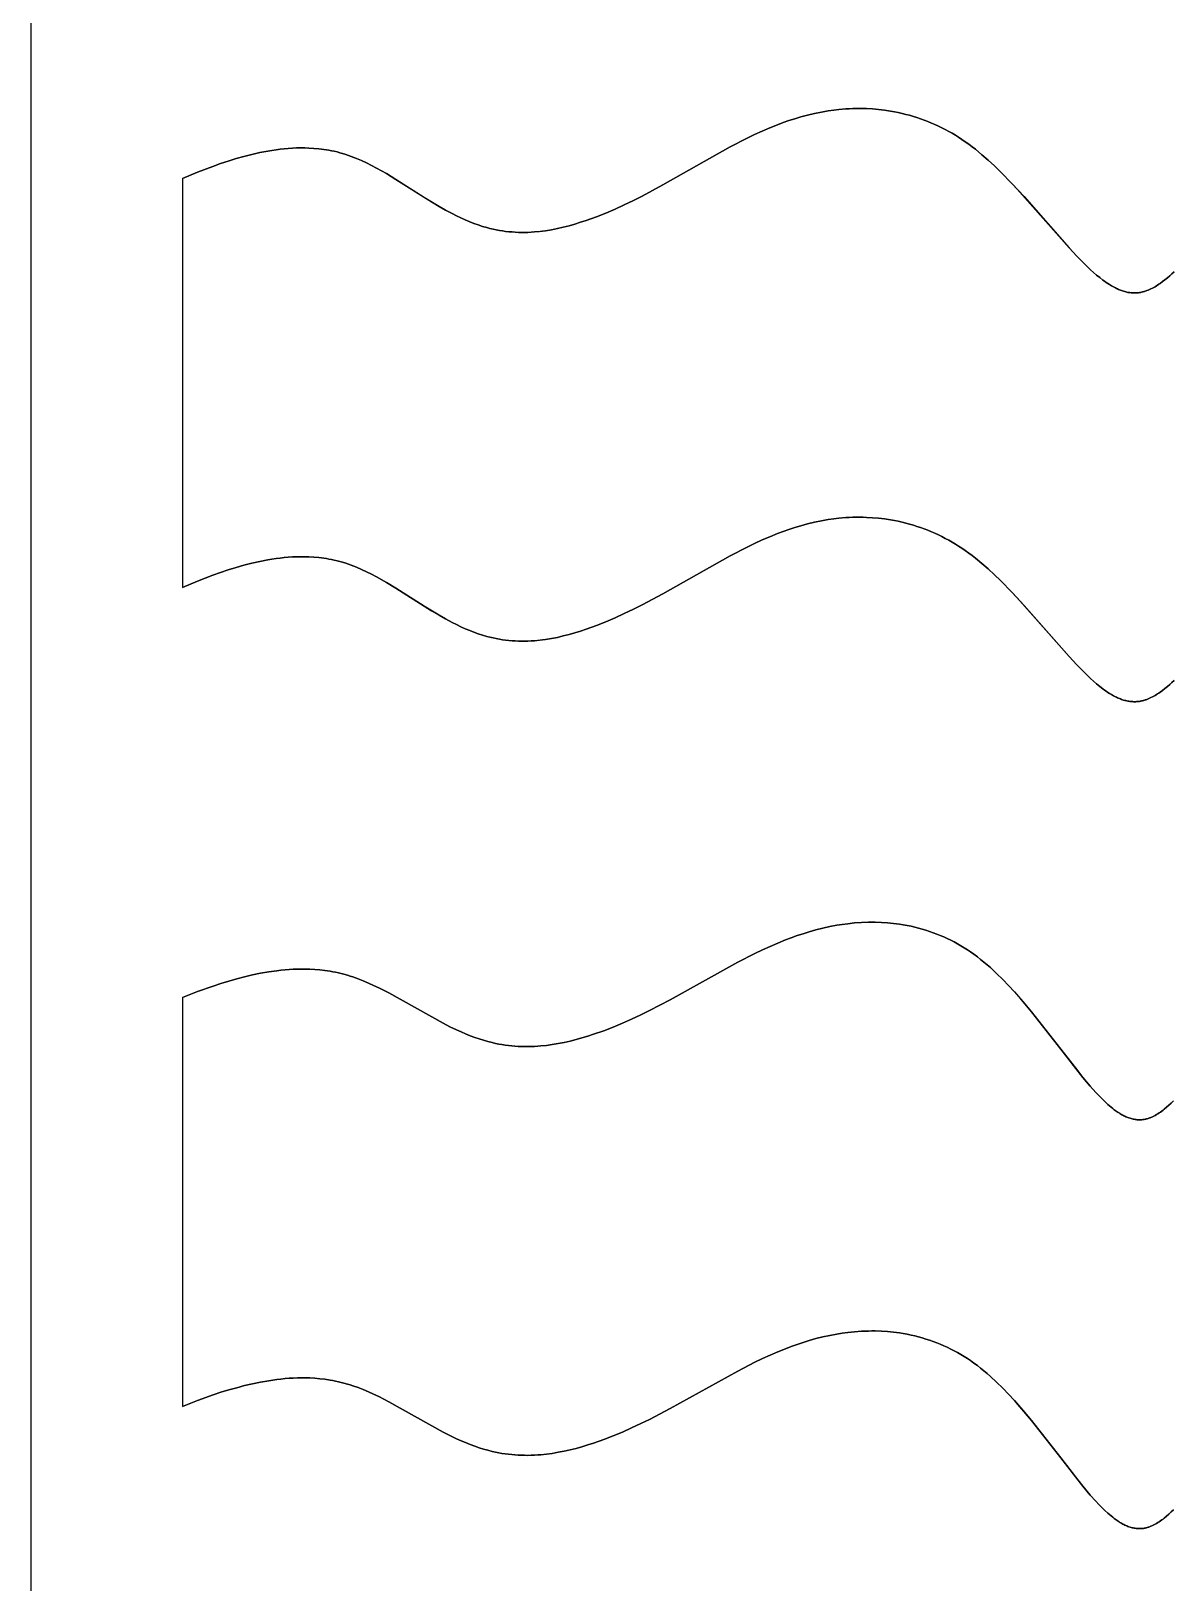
# Model space of a CAD drawing. Header units: feet. Extents: x 0 to 1.5, y 93.18 to 96.08.
# Drawn here: x 0 to 0.1875, y 94.5632 to 94.818 of the extents above; entities that cross this region are included whole.
import ezdxf

# ---------------------------------------------------------------- set-up
doc = ezdxf.new("R2010")
doc.units = ezdxf.units.FT
doc.header["$MEASUREMENT"] = 0
doc.layers.add('Default', color=7, linetype='Continuous', true_color=0x000000)

msp = doc.modelspace()

# ---------------------------------------------------------------- linework, layer by layer
at = {"layer": 'Default'}
msp.add_lwpolyline([(0, 96), (1.5, 96), (1.5, 93.33333), (0, 93.33333)], close=True, dxfattribs=at)
for points in [[(0.02485, 94.79374), (0.02732, 94.79478), (0.02984, 94.79575), (0.03111, 94.7962), (0.03239, 94.79662), (0.03367, 94.79702), (0.03495, 94.79738), (0.03625, 94.79771), (0.03757, 94.79801), (0.03889, 94.79826), (0.03956, 94.79838), (0.04023, 94.79847), (0.0409, 94.79856), (0.04157, 94.79863), (0.04224, 94.79869), (0.04291, 94.79874), (0.04359, 94.79877), (0.04426, 94.79878), (0.04493, 94.79878), (0.0456, 94.79876), (0.04643, 94.79871), (0.04726, 94.79864), (0.04767, 94.79859), (0.04808, 94.79853), (0.04849, 94.79847), (0.0489, 94.7984), (0.04935, 94.79831), (0.04979, 94.79822), (0.05024, 94.79811), (0.05068, 94.79799), (0.05112, 94.79787), (0.0517, 94.79769), (0.05213, 94.79755), (0.05256, 94.79739), (0.05299, 94.79723), (0.05342, 94.79706), (0.05427, 94.79669), (0.0551, 94.79631), (0.05593, 94.7959), (0.05674, 94.79547), (0.05834, 94.79456), (0.05991, 94.79362), (0.06578, 94.78991), (0.067, 94.78918), (0.06806, 94.78858), (0.06914, 94.788), (0.06985, 94.78764), (0.07057, 94.78729), (0.0713, 94.78696), (0.07204, 94.78665), (0.07273, 94.78638), (0.07342, 94.78613), (0.07413, 94.7859), (0.07484, 94.7857), (0.07535, 94.78556), (0.07586, 94.78544), (0.07638, 94.78533), (0.0769, 94.78524), (0.07742, 94.78515), (0.07793, 94.78508), (0.07845, 94.78502), (0.07898, 94.78498), (0.0795, 94.78494), (0.08002, 94.78492), (0.08054, 94.78491), (0.08107, 94.78491), (0.08159, 94.78492), (0.08212, 94.78495), (0.08265, 94.78498), (0.08351, 94.78506), (0.084, 94.78512), (0.08449, 94.78519), (0.08546, 94.78535), (0.08643, 94.78554), (0.08739, 94.78576), (0.08835, 94.786), (0.0893, 94.78627), (0.09024, 94.78657), (0.09117, 94.78688), (0.09283, 94.78748), (0.09437, 94.78809), (0.09589, 94.78874), (0.0974, 94.78943), (0.0989, 94.79015), (0.10033, 94.79087), (0.10374, 94.7927), (0.1148, 94.79894), (0.11758, 94.80037), (0.11881, 94.80096), (0.12004, 94.80153), (0.12129, 94.80207), (0.12255, 94.80257), (0.1235, 94.80293), (0.12445, 94.80326), (0.12541, 94.80357), (0.12638, 94.80386), (0.1275, 94.80417), (0.12863, 94.80444), (0.12977, 94.80467), (0.13091, 94.80487), (0.13179, 94.80499), (0.13266, 94.8051), (0.13379, 94.80519), (0.13436, 94.80522), (0.13492, 94.80525), (0.13548, 94.80526), (0.13605, 94.80526), (0.13661, 94.80526), (0.13717, 94.80524), (0.13816, 94.80518), (0.13915, 94.8051), (0.14013, 94.80498), (0.14111, 94.80483), (0.14175, 94.80472), (0.14238, 94.80459), (0.14302, 94.80445), (0.14365, 94.80429), (0.14426, 94.80413), (0.14487, 94.80395), (0.14547, 94.80376), (0.14607, 94.80356), (0.14667, 94.80334), (0.14725, 94.80311), (0.14784, 94.80287), (0.14842, 94.80262), (0.14899, 94.80236), (0.14956, 94.80208), (0.15012, 94.80179), (0.15068, 94.80149), (0.15123, 94.80118), (0.15177, 94.80085), (0.15231, 94.80052), (0.15284, 94.80017), (0.1534, 94.79978), (0.15396, 94.79939), (0.15451, 94.79897), (0.15505, 94.79855), (0.15612, 94.79767), (0.15716, 94.79676), (0.15818, 94.79582), (0.15918, 94.79486), (0.16109, 94.79291), (0.16306, 94.79078), (0.17045, 94.78239), (0.17174, 94.781), (0.17301, 94.77969), (0.17395, 94.77879), (0.17445, 94.77834), (0.17495, 94.77791), (0.17547, 94.77748), (0.176, 94.77707), (0.17626, 94.77688), (0.17653, 94.77669), (0.1768, 94.77651), (0.17707, 94.77634), (0.1774, 94.77613), (0.17772, 94.77596), (0.17804, 94.77579), (0.17821, 94.77571), (0.17837, 94.77563), (0.17854, 94.77556), (0.17871, 94.77549), (0.17888, 94.77542), (0.17905, 94.77536), (0.17922, 94.7753), (0.1794, 94.77525), (0.17957, 94.7752), (0.17975, 94.77515), (0.17993, 94.77511), (0.18011, 94.77507), (0.18027, 94.77505), (0.18044, 94.77502), (0.18061, 94.775), (0.18078, 94.77499), (0.1809, 94.77498), (0.18102, 94.77497), (0.18114, 94.77497), (0.18126, 94.77497), (0.18138, 94.77498), (0.1815, 94.77498), (0.18161, 94.77499), (0.18173, 94.775), (0.18186, 94.77501), (0.18198, 94.77503), (0.18211, 94.77505), (0.18223, 94.77507), (0.18236, 94.7751), (0.18248, 94.77513), (0.1826, 94.77516), (0.18272, 94.77519), (0.18284, 94.77523), (0.18296, 94.77527), (0.18308, 94.77531), (0.1832, 94.77535), (0.18343, 94.77544), (0.18366, 94.77554), (0.18389, 94.77564), (0.18412, 94.77576), (0.18434, 94.77587), (0.18456, 94.776), (0.18477, 94.77613), (0.18498, 94.77626), (0.18519, 94.7764), (0.1854, 94.77654), (0.1858, 94.77683), (0.18619, 94.77713), (0.18658, 94.77745), (0.18696, 94.77778), (0.18734, 94.77811), (0.1877, 94.77845)], [(0.1877, 94.77845), (0.18734, 94.77811), (0.18696, 94.77778), (0.18658, 94.77745), (0.18619, 94.77713), (0.1858, 94.77683), (0.1854, 94.77654), (0.18519, 94.7764), (0.18498, 94.77626), (0.18477, 94.77613), (0.18456, 94.776), (0.18434, 94.77587), (0.18412, 94.77576), (0.18389, 94.77564), (0.18366, 94.77554), (0.18343, 94.77544), (0.1832, 94.77535), (0.18308, 94.77531), (0.18296, 94.77527), (0.18284, 94.77523), (0.18272, 94.77519), (0.1826, 94.77516), (0.18248, 94.77513), (0.18236, 94.7751), (0.18223, 94.77507), (0.18211, 94.77505), (0.18198, 94.77503), (0.18186, 94.77501), (0.18173, 94.775), (0.18161, 94.77499), (0.1815, 94.77498), (0.18138, 94.77498), (0.18126, 94.77497), (0.18114, 94.77497), (0.18102, 94.77497), (0.1809, 94.77498), (0.18078, 94.77499), (0.18061, 94.775), (0.18044, 94.77502), (0.18027, 94.77505), (0.18011, 94.77507), (0.17993, 94.77511), (0.17975, 94.77515), (0.17957, 94.7752), (0.1794, 94.77525), (0.17922, 94.7753), (0.17905, 94.77536), (0.17888, 94.77542), (0.17871, 94.77549), (0.17854, 94.77556), (0.17837, 94.77563), (0.17821, 94.77571), (0.17804, 94.77579), (0.17772, 94.77596), (0.1774, 94.77613), (0.17707, 94.77634), (0.1768, 94.77651), (0.17653, 94.77669), (0.17626, 94.77688), (0.176, 94.77707), (0.17547, 94.77748), (0.17495, 94.77791), (0.17445, 94.77834), (0.17395, 94.77879), (0.17301, 94.77969), (0.17174, 94.781), (0.17045, 94.78239), (0.16193, 94.79202), (0.16109, 94.79291), (0.15918, 94.79486), (0.15818, 94.79582), (0.15716, 94.79676), (0.15612, 94.79767), (0.15505, 94.79855), (0.15451, 94.79897), (0.15396, 94.79939), (0.1534, 94.79978), (0.15284, 94.80017), (0.15231, 94.80052), (0.15177, 94.80085), (0.15123, 94.80118), (0.15068, 94.80149), (0.15012, 94.80179), (0.14956, 94.80208), (0.14899, 94.80236), (0.14842, 94.80262), (0.14784, 94.80287), (0.14725, 94.80311), (0.14667, 94.80334), (0.14607, 94.80356), (0.14547, 94.80376), (0.14487, 94.80395), (0.14426, 94.80413), (0.14365, 94.80429), (0.14302, 94.80445), (0.14238, 94.80459), (0.14175, 94.80472), (0.14111, 94.80483), (0.14013, 94.80498), (0.13915, 94.8051), (0.13816, 94.80518), (0.13717, 94.80524), (0.13661, 94.80526), (0.13605, 94.80526), (0.13548, 94.80526), (0.13492, 94.80525), (0.13436, 94.80522), (0.13379, 94.80519), (0.13266, 94.8051), (0.13179, 94.80499), (0.13091, 94.80487), (0.12977, 94.80467), (0.12863, 94.80444), (0.1275, 94.80417), (0.12638, 94.80386), (0.12541, 94.80357), (0.12445, 94.80326), (0.1235, 94.80293), (0.12255, 94.80257), (0.12129, 94.80207), (0.12004, 94.80153), (0.11881, 94.80096), (0.11758, 94.80037), (0.1148, 94.79894), (0.10374, 94.7927), (0.10033, 94.79087), (0.0989, 94.79015), (0.0974, 94.78943), (0.09589, 94.78874), (0.09437, 94.78809), (0.09283, 94.78748), (0.09117, 94.78688), (0.09024, 94.78657), (0.0893, 94.78627), (0.08835, 94.786), (0.08739, 94.78576), (0.08643, 94.78554), (0.08546, 94.78535), (0.08449, 94.78519), (0.084, 94.78512), (0.08318, 94.78503), (0.08265, 94.78498), (0.08212, 94.78495), (0.08159, 94.78492), (0.08107, 94.78491), (0.08054, 94.78491), (0.08002, 94.78492), (0.0795, 94.78494), (0.07898, 94.78498), (0.07845, 94.78502), (0.07793, 94.78508), (0.07742, 94.78515), (0.0769, 94.78524), (0.07638, 94.78533), (0.07586, 94.78544), (0.07535, 94.78556), (0.07484, 94.7857), (0.07413, 94.7859), (0.07342, 94.78613), (0.07273, 94.78638), (0.07204, 94.78665), (0.0713, 94.78696), (0.07057, 94.78729), (0.06985, 94.78764), (0.06914, 94.788), (0.06806, 94.78858), (0.067, 94.78918), (0.06457, 94.79066), (0.05991, 94.79362), (0.05834, 94.79456), (0.05674, 94.79547), (0.05593, 94.7959), (0.0551, 94.79631), (0.05427, 94.79669), (0.05342, 94.79706), (0.05299, 94.79723), (0.05256, 94.79739), (0.05213, 94.79755), (0.0517, 94.79769), (0.05112, 94.79787), (0.05068, 94.79799), (0.05024, 94.79811), (0.04979, 94.79822), (0.04935, 94.79831), (0.0489, 94.7984), (0.04849, 94.79847), (0.04808, 94.79853), (0.04767, 94.79859), (0.04726, 94.79864), (0.04643, 94.79871), (0.0456, 94.79876), (0.04493, 94.79878), (0.04426, 94.79878), (0.04359, 94.79877), (0.04291, 94.79874), (0.04224, 94.79869), (0.04157, 94.79863), (0.0409, 94.79856), (0.04023, 94.79847), (0.03956, 94.79838), (0.03889, 94.79826), (0.03757, 94.79801), (0.03625, 94.79771), (0.03495, 94.79738), (0.03367, 94.79702), (0.03239, 94.79662), (0.03111, 94.7962), (0.02984, 94.79575), (0.02732, 94.79478), (0.02485, 94.79374)], [(0.02485, 94.79374), (0.02485, 94.72663)], [(0.02485, 94.79374), (0.02485, 94.72663)], [(0.02485, 94.72663), (0.02732, 94.72767), (0.02984, 94.72863), (0.03111, 94.72908), (0.03239, 94.72951), (0.03367, 94.72991), (0.03495, 94.73027), (0.03625, 94.7306), (0.03757, 94.7309), (0.03889, 94.73115), (0.03956, 94.73126), (0.04023, 94.73136), (0.0409, 94.73145), (0.04157, 94.73152), (0.04224, 94.73158), (0.04291, 94.73162), (0.04359, 94.73165), (0.04426, 94.73167), (0.04493, 94.73167), (0.0456, 94.73165), (0.04643, 94.7316), (0.04726, 94.73153), (0.04767, 94.73148), (0.04808, 94.73142), (0.04849, 94.73136), (0.0489, 94.73129), (0.04935, 94.7312), (0.04979, 94.7311), (0.05024, 94.731), (0.05068, 94.73088), (0.05112, 94.73076), (0.0517, 94.73058), (0.05213, 94.73043), (0.05256, 94.73028), (0.05299, 94.73012), (0.05342, 94.72994), (0.05427, 94.72958), (0.0551, 94.72919), (0.05593, 94.72878), (0.05674, 94.72835), (0.05834, 94.72745), (0.05991, 94.7265), (0.06578, 94.7228), (0.067, 94.72207), (0.06806, 94.72146), (0.06914, 94.72089), (0.06985, 94.72053), (0.07057, 94.72018), (0.0713, 94.71985), (0.07204, 94.71954), (0.07273, 94.71927), (0.07342, 94.71902), (0.07413, 94.71879), (0.07484, 94.71858), (0.07535, 94.71845), (0.07586, 94.71833), (0.07638, 94.71822), (0.0769, 94.71813), (0.07742, 94.71804), (0.07793, 94.71797), (0.07845, 94.71791), (0.07898, 94.71787), (0.0795, 94.71783), (0.08002, 94.71781), (0.08054, 94.7178), (0.08107, 94.7178), (0.08159, 94.71781), (0.08212, 94.71783), (0.08265, 94.71787), (0.08351, 94.71795), (0.084, 94.71801), (0.08449, 94.71807), (0.08546, 94.71823), (0.08643, 94.71843), (0.08739, 94.71865), (0.08835, 94.71889), (0.0893, 94.71916), (0.09024, 94.71945), (0.09117, 94.71976), (0.09283, 94.72036), (0.09437, 94.72098), (0.09589, 94.72163), (0.0974, 94.72232), (0.0989, 94.72303), (0.10033, 94.72376), (0.10374, 94.72559), (0.1148, 94.73183), (0.11758, 94.73326), (0.11881, 94.73385), (0.12004, 94.73442), (0.12129, 94.73495), (0.12255, 94.73546), (0.1235, 94.73582), (0.12445, 94.73615), (0.12541, 94.73646), (0.12638, 94.73675), (0.1275, 94.73706), (0.12863, 94.73733), (0.12977, 94.73756), (0.13091, 94.73776), (0.13179, 94.73788), (0.13266, 94.73798), (0.13379, 94.73808), (0.13436, 94.73811), (0.13492, 94.73814), (0.13548, 94.73815), (0.13605, 94.73815), (0.13661, 94.73814), (0.13717, 94.73813), (0.13816, 94.73807), (0.13915, 94.73799), (0.14013, 94.73787), (0.14111, 94.73772), (0.14175, 94.7376), (0.14238, 94.73748), (0.14302, 94.73733), (0.14365, 94.73718), (0.14426, 94.73701), (0.14487, 94.73684), (0.14547, 94.73665), (0.14607, 94.73644), (0.14667, 94.73623), (0.14725, 94.736), (0.14784, 94.73576), (0.14842, 94.73551), (0.14899, 94.73524), (0.14956, 94.73497), (0.15012, 94.73468), (0.15068, 94.73438), (0.15123, 94.73406), (0.15177, 94.73374), (0.15231, 94.7334), (0.15284, 94.73306), (0.1534, 94.73267), (0.15396, 94.73227), (0.15451, 94.73186), (0.15505, 94.73144), (0.15612, 94.73056), (0.15716, 94.72965), (0.15818, 94.72871), (0.15918, 94.72775), (0.16109, 94.72579), (0.16306, 94.72367), (0.17045, 94.71528), (0.17174, 94.71389), (0.17301, 94.71258), (0.17395, 94.71168), (0.17445, 94.71123), (0.17495, 94.71079), (0.17547, 94.71037), (0.176, 94.70996), (0.17626, 94.70977), (0.17653, 94.70958), (0.1768, 94.7094), (0.17707, 94.70922), (0.1774, 94.70902), (0.17772, 94.70884), (0.17804, 94.70868), (0.17821, 94.7086), (0.17837, 94.70852), (0.17854, 94.70845), (0.17871, 94.70838), (0.17888, 94.70831), (0.17905, 94.70825), (0.17922, 94.70819), (0.1794, 94.70813), (0.17957, 94.70808), (0.17975, 94.70804), (0.17993, 94.708), (0.18011, 94.70796), (0.18027, 94.70793), (0.18044, 94.70791), (0.18061, 94.70789), (0.18078, 94.70787), (0.1809, 94.70787), (0.18102, 94.70786), (0.18114, 94.70786), (0.18126, 94.70786), (0.18138, 94.70786), (0.1815, 94.70787), (0.18161, 94.70788), (0.18173, 94.70789), (0.18186, 94.7079), (0.18198, 94.70792), (0.18211, 94.70794), (0.18223, 94.70796), (0.18236, 94.70799), (0.18248, 94.70802), (0.1826, 94.70805), (0.18272, 94.70808), (0.18284, 94.70812), (0.18296, 94.70815), (0.18308, 94.70819), (0.1832, 94.70824), (0.18343, 94.70833), (0.18366, 94.70843), (0.18389, 94.70853), (0.18412, 94.70864), (0.18434, 94.70876), (0.18456, 94.70889), (0.18477, 94.70902), (0.18498, 94.70915), (0.18519, 94.70929), (0.1854, 94.70943), (0.1858, 94.70972), (0.18619, 94.71002), (0.18658, 94.71034), (0.18696, 94.71066), (0.18734, 94.711), (0.1877, 94.71134)], [(0.1877, 94.71134), (0.18734, 94.711), (0.18696, 94.71066), (0.18658, 94.71034), (0.18619, 94.71002), (0.1858, 94.70972), (0.1854, 94.70943), (0.18519, 94.70929), (0.18498, 94.70915), (0.18477, 94.70902), (0.18456, 94.70889), (0.18434, 94.70876), (0.18412, 94.70864), (0.18389, 94.70853), (0.18366, 94.70843), (0.18343, 94.70833), (0.1832, 94.70824), (0.18308, 94.70819), (0.18296, 94.70815), (0.18284, 94.70812), (0.18272, 94.70808), (0.1826, 94.70805), (0.18248, 94.70802), (0.18236, 94.70799), (0.18223, 94.70796), (0.18211, 94.70794), (0.18198, 94.70792), (0.18186, 94.7079), (0.18173, 94.70789), (0.18161, 94.70788), (0.1815, 94.70787), (0.18138, 94.70786), (0.18126, 94.70786), (0.18114, 94.70786), (0.18102, 94.70786), (0.1809, 94.70787), (0.18078, 94.70787), (0.18061, 94.70789), (0.18044, 94.70791), (0.18027, 94.70793), (0.18011, 94.70796), (0.17993, 94.708), (0.17975, 94.70804), (0.17957, 94.70808), (0.1794, 94.70813), (0.17922, 94.70819), (0.17905, 94.70825), (0.17888, 94.70831), (0.17871, 94.70838), (0.17854, 94.70845), (0.17837, 94.70852), (0.17821, 94.7086), (0.17804, 94.70868), (0.17772, 94.70884), (0.1774, 94.70902), (0.17707, 94.70922), (0.1768, 94.7094), (0.17653, 94.70958), (0.17626, 94.70977), (0.176, 94.70996), (0.17547, 94.71037), (0.17495, 94.71079), (0.17445, 94.71123), (0.17395, 94.71168), (0.17301, 94.71258), (0.17174, 94.71389), (0.17045, 94.71528), (0.16193, 94.7249), (0.16109, 94.72579), (0.15918, 94.72775), (0.15818, 94.72871), (0.15716, 94.72965), (0.15612, 94.73056), (0.15505, 94.73144), (0.15451, 94.73186), (0.15396, 94.73227), (0.1534, 94.73267), (0.15284, 94.73306), (0.15231, 94.7334), (0.15177, 94.73374), (0.15123, 94.73406), (0.15068, 94.73438), (0.15012, 94.73468), (0.14956, 94.73497), (0.14899, 94.73524), (0.14842, 94.73551), (0.14784, 94.73576), (0.14725, 94.736), (0.14667, 94.73623), (0.14607, 94.73644), (0.14547, 94.73665), (0.14487, 94.73684), (0.14426, 94.73701), (0.14365, 94.73718), (0.14302, 94.73733), (0.14238, 94.73748), (0.14175, 94.7376), (0.14111, 94.73772), (0.14013, 94.73787), (0.13915, 94.73799), (0.13816, 94.73807), (0.13717, 94.73813), (0.13661, 94.73814), (0.13605, 94.73815), (0.13548, 94.73815), (0.13492, 94.73814), (0.13436, 94.73811), (0.13379, 94.73808), (0.13266, 94.73798), (0.13179, 94.73788), (0.13091, 94.73776), (0.12977, 94.73756), (0.12863, 94.73733), (0.1275, 94.73706), (0.12638, 94.73675), (0.12541, 94.73646), (0.12445, 94.73615), (0.1235, 94.73582), (0.12255, 94.73546), (0.12129, 94.73495), (0.12004, 94.73442), (0.11881, 94.73385), (0.11758, 94.73326), (0.1148, 94.73183), (0.10374, 94.72559), (0.10033, 94.72376), (0.0989, 94.72303), (0.0974, 94.72232), (0.09589, 94.72163), (0.09437, 94.72098), (0.09283, 94.72036), (0.09117, 94.71976), (0.09024, 94.71945), (0.0893, 94.71916), (0.08835, 94.71889), (0.08739, 94.71865), (0.08643, 94.71843), (0.08546, 94.71823), (0.08449, 94.71807), (0.084, 94.71801), (0.08318, 94.71791), (0.08265, 94.71787), (0.08212, 94.71783), (0.08159, 94.71781), (0.08107, 94.7178), (0.08054, 94.7178), (0.08002, 94.71781), (0.0795, 94.71783), (0.07898, 94.71787), (0.07845, 94.71791), (0.07793, 94.71797), (0.07742, 94.71804), (0.0769, 94.71813), (0.07638, 94.71822), (0.07586, 94.71833), (0.07535, 94.71845), (0.07484, 94.71858), (0.07413, 94.71879), (0.07342, 94.71902), (0.07273, 94.71927), (0.07204, 94.71954), (0.0713, 94.71985), (0.07057, 94.72018), (0.06985, 94.72053), (0.06914, 94.72089), (0.06806, 94.72146), (0.067, 94.72207), (0.06457, 94.72355), (0.05991, 94.7265), (0.05834, 94.72745), (0.05674, 94.72835), (0.05593, 94.72878), (0.0551, 94.72919), (0.05427, 94.72958), (0.05342, 94.72994), (0.05299, 94.73012), (0.05256, 94.73028), (0.05213, 94.73043), (0.0517, 94.73058), (0.05112, 94.73076), (0.05068, 94.73088), (0.05024, 94.731), (0.04979, 94.7311), (0.04935, 94.7312), (0.0489, 94.73129), (0.04849, 94.73136), (0.04808, 94.73142), (0.04767, 94.73148), (0.04726, 94.73153), (0.04643, 94.7316), (0.0456, 94.73165), (0.04493, 94.73167), (0.04426, 94.73167), (0.04359, 94.73165), (0.04291, 94.73162), (0.04224, 94.73158), (0.04157, 94.73152), (0.0409, 94.73145), (0.04023, 94.73136), (0.03956, 94.73126), (0.03889, 94.73115), (0.03757, 94.7309), (0.03625, 94.7306), (0.03495, 94.73027), (0.03367, 94.72991), (0.03239, 94.72951), (0.03111, 94.72908), (0.02984, 94.72863), (0.02732, 94.72767), (0.02485, 94.72663)], [(0.02485, 94.65929), (0.02736, 94.66026), (0.0299, 94.66117), (0.03118, 94.66159), (0.03247, 94.66199), (0.03377, 94.66235), (0.03507, 94.66269), (0.03637, 94.663), (0.0377, 94.66327), (0.03903, 94.6635), (0.04037, 94.66369), (0.04104, 94.66377), (0.04171, 94.66384), (0.04239, 94.66389), (0.04306, 94.66393), (0.04373, 94.66396), (0.04441, 94.66397), (0.04508, 94.66397), (0.04576, 94.66395), (0.04659, 94.6639), (0.04743, 94.66383), (0.04826, 94.66373), (0.04909, 94.66361), (0.04955, 94.66353), (0.05, 94.66344), (0.05046, 94.66334), (0.05091, 94.66323), (0.05136, 94.66312), (0.05194, 94.66295), (0.05238, 94.66281), (0.05282, 94.66267), (0.05369, 94.66236), (0.05455, 94.66203), (0.05541, 94.66167), (0.05625, 94.66129), (0.05709, 94.66089), (0.05873, 94.66006), (0.06768, 94.65507), (0.06877, 94.65451), (0.06988, 94.65398), (0.07062, 94.65365), (0.07136, 94.65333), (0.07211, 94.65303), (0.07286, 94.65275), (0.07357, 94.6525), (0.07429, 94.65228), (0.07501, 94.65207), (0.07574, 94.65189), (0.07627, 94.65177), (0.0768, 94.65166), (0.07733, 94.65157), (0.07786, 94.65149), (0.07839, 94.65142), (0.07892, 94.65136), (0.07945, 94.65132), (0.07998, 94.65128), (0.08052, 94.65126), (0.08105, 94.65125), (0.08159, 94.65125), (0.08212, 94.65126), (0.08266, 94.65128), (0.08319, 94.65131), (0.08373, 94.65135), (0.08461, 94.65144), (0.08559, 94.65157), (0.08658, 94.65174), (0.08756, 94.65193), (0.08853, 94.65215), (0.0895, 94.6524), (0.09046, 94.65266), (0.09141, 94.65295), (0.09236, 94.65326), (0.09403, 94.65385), (0.09557, 94.65444), (0.0971, 94.65508), (0.09862, 94.65575), (0.10012, 94.65645), (0.10156, 94.65716), (0.10496, 94.65894), (0.11605, 94.66509), (0.11886, 94.66652), (0.1201, 94.66712), (0.12134, 94.66769), (0.1226, 94.66823), (0.12387, 94.66875), (0.12483, 94.66911), (0.12579, 94.66946), (0.12676, 94.66978), (0.12774, 94.67008), (0.12888, 94.6704), (0.13002, 94.67069), (0.13117, 94.67094), (0.13233, 94.67116), (0.1332, 94.6713), (0.13409, 94.67142), (0.13522, 94.67154), (0.13637, 94.67162), (0.1375, 94.67166), (0.13806, 94.67166), (0.13863, 94.67166), (0.13962, 94.67163), (0.14061, 94.67156), (0.1416, 94.67147), (0.14258, 94.67134), (0.14322, 94.67124), (0.14386, 94.67112), (0.14449, 94.67099), (0.14512, 94.67085), (0.14573, 94.67069), (0.14634, 94.67053), (0.14694, 94.67035), (0.14754, 94.67015), (0.14813, 94.66994), (0.14872, 94.66972), (0.1493, 94.66949), (0.14988, 94.66924), (0.15045, 94.66898), (0.15101, 94.66871), (0.15157, 94.66842), (0.15212, 94.66812), (0.15267, 94.66781), (0.15321, 94.66748), (0.15374, 94.66714), (0.15426, 94.66679), (0.15482, 94.66639), (0.15538, 94.66598), (0.15592, 94.66556), (0.15646, 94.66512), (0.157, 94.66467), (0.15752, 94.66421), (0.15855, 94.66326), (0.15955, 94.66228), (0.16052, 94.66127), (0.16146, 94.66025), (0.16318, 94.65828), (0.16429, 94.65695), (0.16909, 94.65082), (0.17147, 94.64774), (0.17271, 94.64619), (0.17393, 94.64473), (0.17483, 94.64371), (0.17531, 94.64321), (0.1758, 94.6427), (0.1763, 94.64221), (0.17681, 94.64174), (0.17707, 94.64151), (0.17733, 94.64129), (0.1776, 94.64108), (0.17786, 94.64088), (0.17818, 94.64064), (0.17848, 94.64044), (0.17864, 94.64034), (0.17879, 94.64024), (0.17895, 94.64015), (0.17911, 94.64006), (0.17927, 94.63997), (0.17944, 94.63988), (0.1796, 94.6398), (0.17977, 94.63973), (0.17994, 94.63965), (0.18011, 94.63959), (0.18028, 94.63952), (0.18046, 94.63947), (0.18063, 94.63941), (0.18081, 94.63937), (0.18097, 94.63933), (0.18114, 94.6393), (0.1813, 94.63927), (0.18147, 94.63925), (0.18158, 94.63924), (0.1817, 94.63923), (0.18182, 94.63922), (0.18193, 94.63922), (0.18205, 94.63922), (0.18217, 94.63922), (0.18228, 94.63923), (0.1824, 94.63923), (0.18253, 94.63925), (0.18266, 94.63927), (0.18279, 94.63929), (0.18291, 94.63931), (0.18304, 94.63934), (0.18316, 94.63937), (0.18329, 94.6394), (0.18341, 94.63944), (0.18353, 94.63948), (0.18365, 94.63952), (0.18377, 94.63957), (0.18389, 94.63961), (0.18401, 94.63967), (0.18413, 94.63972), (0.18425, 94.63977), (0.18436, 94.63983), (0.18459, 94.63995), (0.18481, 94.64007), (0.18503, 94.64021), (0.18525, 94.64035), (0.18546, 94.64049), (0.18567, 94.64064), (0.18588, 94.6408), (0.18608, 94.64095), (0.18646, 94.64127), (0.18684, 94.64161), (0.18722, 94.64195), (0.18759, 94.64231)], [(0.18759, 94.64231), (0.18722, 94.64195), (0.18684, 94.64161), (0.18646, 94.64127), (0.18608, 94.64095), (0.18588, 94.6408), (0.18567, 94.64064), (0.18546, 94.64049), (0.18525, 94.64035), (0.18503, 94.64021), (0.18481, 94.64007), (0.18459, 94.63995), (0.18436, 94.63983), (0.18425, 94.63977), (0.18413, 94.63972), (0.18401, 94.63967), (0.18389, 94.63961), (0.18377, 94.63957), (0.18365, 94.63952), (0.18353, 94.63948), (0.18341, 94.63944), (0.18329, 94.6394), (0.18316, 94.63937), (0.18304, 94.63934), (0.18291, 94.63931), (0.18279, 94.63929), (0.18266, 94.63927), (0.18253, 94.63925), (0.1824, 94.63923), (0.18228, 94.63923), (0.18217, 94.63922), (0.18205, 94.63922), (0.18193, 94.63922), (0.18182, 94.63922), (0.1817, 94.63923), (0.18158, 94.63924), (0.18147, 94.63925), (0.1813, 94.63927), (0.18114, 94.6393), (0.18097, 94.63933), (0.18081, 94.63937), (0.18063, 94.63941), (0.18046, 94.63947), (0.18028, 94.63952), (0.18011, 94.63959), (0.17994, 94.63965), (0.17977, 94.63973), (0.1796, 94.6398), (0.17944, 94.63988), (0.17927, 94.63997), (0.17911, 94.64006), (0.17895, 94.64015), (0.17879, 94.64024), (0.17864, 94.64034), (0.17848, 94.64044), (0.17818, 94.64064), (0.17786, 94.64088), (0.1776, 94.64108), (0.17733, 94.64129), (0.17707, 94.64151), (0.17681, 94.64174), (0.1763, 94.64221), (0.1758, 94.6427), (0.17531, 94.64321), (0.17483, 94.64371), (0.17393, 94.64473), (0.17271, 94.64619), (0.16909, 94.65082), (0.16429, 94.65695), (0.16237, 94.65923), (0.16146, 94.66025), (0.16052, 94.66127), (0.15955, 94.66228), (0.15855, 94.66326), (0.15752, 94.66421), (0.157, 94.66467), (0.15646, 94.66512), (0.15592, 94.66556), (0.15538, 94.66598), (0.15482, 94.66639), (0.15426, 94.66679), (0.15374, 94.66714), (0.15321, 94.66748), (0.15267, 94.66781), (0.15212, 94.66812), (0.15157, 94.66842), (0.15101, 94.66871), (0.15045, 94.66898), (0.14988, 94.66924), (0.1493, 94.66949), (0.14872, 94.66972), (0.14813, 94.66994), (0.14754, 94.67015), (0.14694, 94.67035), (0.14634, 94.67053), (0.14573, 94.67069), (0.14512, 94.67085), (0.14449, 94.67099), (0.14386, 94.67112), (0.14322, 94.67124), (0.14258, 94.67134), (0.1416, 94.67147), (0.14061, 94.67156), (0.13962, 94.67163), (0.13863, 94.67166), (0.13806, 94.67166), (0.1375, 94.67166), (0.13637, 94.67162), (0.13522, 94.67154), (0.13409, 94.67142), (0.1332, 94.6713), (0.13233, 94.67116), (0.13117, 94.67094), (0.13002, 94.67069), (0.12888, 94.6704), (0.12774, 94.67008), (0.12676, 94.66978), (0.12579, 94.66946), (0.12483, 94.66911), (0.12387, 94.66875), (0.1226, 94.66823), (0.12134, 94.66769), (0.1201, 94.66712), (0.11886, 94.66652), (0.11605, 94.66509), (0.10496, 94.65894), (0.10156, 94.65716), (0.10012, 94.65645), (0.09862, 94.65575), (0.0971, 94.65508), (0.09557, 94.65444), (0.09403, 94.65385), (0.09236, 94.65326), (0.09141, 94.65295), (0.09046, 94.65266), (0.0895, 94.6524), (0.08853, 94.65215), (0.08756, 94.65193), (0.08658, 94.65174), (0.08559, 94.65157), (0.08461, 94.65144), (0.08373, 94.65135), (0.08319, 94.65131), (0.08266, 94.65128), (0.08212, 94.65126), (0.08159, 94.65125), (0.08105, 94.65125), (0.08052, 94.65126), (0.07998, 94.65128), (0.07945, 94.65132), (0.07892, 94.65136), (0.07839, 94.65142), (0.07786, 94.65149), (0.07733, 94.65157), (0.0768, 94.65166), (0.07627, 94.65177), (0.07574, 94.65189), (0.07501, 94.65207), (0.07429, 94.65228), (0.07357, 94.6525), (0.07286, 94.65275), (0.07211, 94.65303), (0.07136, 94.65333), (0.07062, 94.65365), (0.06988, 94.65398), (0.06877, 94.65451), (0.06768, 94.65507), (0.05873, 94.66006), (0.05709, 94.66089), (0.05625, 94.66129), (0.05541, 94.66167), (0.05455, 94.66203), (0.05369, 94.66236), (0.05282, 94.66267), (0.05238, 94.66281), (0.05194, 94.66295), (0.05136, 94.66312), (0.05091, 94.66323), (0.05046, 94.66334), (0.05, 94.66344), (0.04955, 94.66353), (0.04909, 94.66361), (0.04826, 94.66373), (0.04743, 94.66383), (0.04659, 94.6639), (0.04576, 94.66395), (0.04508, 94.66397), (0.04441, 94.66397), (0.04373, 94.66396), (0.04306, 94.66393), (0.04239, 94.66389), (0.04171, 94.66384), (0.04104, 94.66377), (0.04037, 94.66369), (0.03903, 94.6635), (0.0377, 94.66327), (0.03637, 94.663), (0.03507, 94.66269), (0.03377, 94.66235), (0.03247, 94.66199), (0.03118, 94.66159), (0.0299, 94.66117), (0.02736, 94.66026), (0.02485, 94.65929)], [(0.02485, 94.65929), (0.02485, 94.59218)], [(0.02485, 94.65929), (0.02485, 94.59218)], [(0.02485, 94.59218), (0.02736, 94.59315), (0.0299, 94.59406), (0.03118, 94.59448), (0.03247, 94.59487), (0.03377, 94.59524), (0.03507, 94.59558), (0.03637, 94.59589), (0.0377, 94.59616), (0.03903, 94.59639), (0.04037, 94.59658), (0.04104, 94.59666), (0.04171, 94.59673), (0.04239, 94.59678), (0.04306, 94.59682), (0.04373, 94.59685), (0.04441, 94.59686), (0.04508, 94.59685), (0.04576, 94.59684), (0.04659, 94.59679), (0.04743, 94.59672), (0.04826, 94.59662), (0.04909, 94.5965), (0.04955, 94.59642), (0.05, 94.59633), (0.05046, 94.59623), (0.05091, 94.59612), (0.05136, 94.596), (0.05194, 94.59584), (0.05238, 94.5957), (0.05282, 94.59556), (0.05369, 94.59525), (0.05455, 94.59492), (0.05541, 94.59456), (0.05625, 94.59418), (0.05709, 94.59378), (0.05873, 94.59294), (0.06768, 94.58796), (0.06877, 94.5874), (0.06988, 94.58687), (0.07062, 94.58654), (0.07136, 94.58622), (0.07211, 94.58592), (0.07286, 94.58564), (0.07357, 94.58539), (0.07429, 94.58516), (0.07501, 94.58496), (0.07574, 94.58477), (0.07627, 94.58466), (0.0768, 94.58455), (0.07733, 94.58446), (0.07786, 94.58438), (0.07839, 94.58431), (0.07892, 94.58425), (0.07945, 94.58421), (0.07998, 94.58417), (0.08052, 94.58415), (0.08105, 94.58414), (0.08159, 94.58413), (0.08212, 94.58414), (0.08266, 94.58417), (0.08319, 94.5842), (0.08373, 94.58424), (0.08461, 94.58433), (0.08559, 94.58446), (0.08658, 94.58463), (0.08756, 94.58482), (0.08853, 94.58504), (0.0895, 94.58528), (0.09046, 94.58555), (0.09141, 94.58584), (0.09236, 94.58614), (0.09403, 94.58673), (0.09557, 94.58733), (0.0971, 94.58796), (0.09862, 94.58864), (0.10012, 94.58934), (0.10156, 94.59004), (0.10496, 94.59183), (0.11605, 94.59798), (0.11886, 94.59941), (0.1201, 94.60001), (0.12134, 94.60058), (0.1226, 94.60112), (0.12387, 94.60164), (0.12483, 94.602), (0.12579, 94.60234), (0.12676, 94.60267), (0.12774, 94.60297), (0.12888, 94.60329), (0.13002, 94.60357), (0.13117, 94.60383), (0.13233, 94.60405), (0.1332, 94.60419), (0.13409, 94.6043), (0.13522, 94.60442), (0.13637, 94.6045), (0.1375, 94.60454), (0.13806, 94.60455), (0.13863, 94.60455), (0.13962, 94.60451), (0.14061, 94.60445), (0.1416, 94.60435), (0.14258, 94.60423), (0.14322, 94.60412), (0.14386, 94.60401), (0.14449, 94.60388), (0.14512, 94.60374), (0.14573, 94.60358), (0.14634, 94.60341), (0.14694, 94.60323), (0.14754, 94.60304), (0.14813, 94.60283), (0.14872, 94.60261), (0.1493, 94.60238), (0.14988, 94.60213), (0.15045, 94.60187), (0.15101, 94.60159), (0.15157, 94.60131), (0.15212, 94.60101), (0.15267, 94.60069), (0.15321, 94.60037), (0.15374, 94.60003), (0.15426, 94.59968), (0.15482, 94.59928), (0.15538, 94.59887), (0.15592, 94.59845), (0.15646, 94.59801), (0.157, 94.59756), (0.15752, 94.5971), (0.15855, 94.59615), (0.15955, 94.59516), (0.16052, 94.59416), (0.16146, 94.59314), (0.16318, 94.59117), (0.16429, 94.58984), (0.16909, 94.58371), (0.17147, 94.58063), (0.17271, 94.57908), (0.17393, 94.57761), (0.17483, 94.5766), (0.17531, 94.57609), (0.1758, 94.57559), (0.1763, 94.5751), (0.17681, 94.57463), (0.17707, 94.5744), (0.17733, 94.57418), (0.1776, 94.57397), (0.17786, 94.57377), (0.17818, 94.57353), (0.17848, 94.57333), (0.17864, 94.57323), (0.17879, 94.57313), (0.17895, 94.57304), (0.17911, 94.57294), (0.17927, 94.57286), (0.17944, 94.57277), (0.1796, 94.57269), (0.17977, 94.57261), (0.17994, 94.57254), (0.18011, 94.57247), (0.18028, 94.57241), (0.18046, 94.57235), (0.18063, 94.5723), (0.18081, 94.57225), (0.18097, 94.57222), (0.18114, 94.57218), (0.1813, 94.57216), (0.18147, 94.57213), (0.18158, 94.57212), (0.1817, 94.57211), (0.18182, 94.57211), (0.18193, 94.5721), (0.18205, 94.5721), (0.18217, 94.57211), (0.18228, 94.57211), (0.1824, 94.57212), (0.18253, 94.57214), (0.18266, 94.57215), (0.18279, 94.57217), (0.18291, 94.5722), (0.18304, 94.57223), (0.18316, 94.57226), (0.18329, 94.57229), (0.18341, 94.57233), (0.18353, 94.57237), (0.18365, 94.57241), (0.18377, 94.57245), (0.18389, 94.5725), (0.18401, 94.57255), (0.18413, 94.57261), (0.18425, 94.57266), (0.18436, 94.57272), (0.18459, 94.57284), (0.18481, 94.57296), (0.18503, 94.5731), (0.18525, 94.57324), (0.18546, 94.57338), (0.18567, 94.57353), (0.18588, 94.57368), (0.18608, 94.57384), (0.18646, 94.57416), (0.18684, 94.57449), (0.18722, 94.57484), (0.18759, 94.5752)], [(0.18759, 94.5752), (0.18722, 94.57484), (0.18684, 94.57449), (0.18646, 94.57416), (0.18608, 94.57384), (0.18588, 94.57368), (0.18567, 94.57353), (0.18546, 94.57338), (0.18525, 94.57324), (0.18503, 94.5731), (0.18481, 94.57296), (0.18459, 94.57284), (0.18436, 94.57272), (0.18425, 94.57266), (0.18413, 94.57261), (0.18401, 94.57255), (0.18389, 94.5725), (0.18377, 94.57245), (0.18365, 94.57241), (0.18353, 94.57237), (0.18341, 94.57233), (0.18329, 94.57229), (0.18316, 94.57226), (0.18304, 94.57223), (0.18291, 94.5722), (0.18279, 94.57217), (0.18266, 94.57215), (0.18253, 94.57214), (0.1824, 94.57212), (0.18228, 94.57211), (0.18217, 94.57211), (0.18205, 94.5721), (0.18193, 94.5721), (0.18182, 94.57211), (0.1817, 94.57211), (0.18158, 94.57212), (0.18147, 94.57213), (0.1813, 94.57216), (0.18114, 94.57218), (0.18097, 94.57222), (0.18081, 94.57225), (0.18063, 94.5723), (0.18046, 94.57235), (0.18028, 94.57241), (0.18011, 94.57247), (0.17994, 94.57254), (0.17977, 94.57261), (0.1796, 94.57269), (0.17944, 94.57277), (0.17927, 94.57286), (0.17911, 94.57294), (0.17895, 94.57304), (0.17879, 94.57313), (0.17864, 94.57323), (0.17848, 94.57333), (0.17818, 94.57353), (0.17786, 94.57377), (0.1776, 94.57397), (0.17733, 94.57418), (0.17707, 94.5744), (0.17681, 94.57463), (0.1763, 94.5751), (0.1758, 94.57559), (0.17531, 94.57609), (0.17483, 94.5766), (0.17393, 94.57761), (0.17271, 94.57908), (0.16909, 94.58371), (0.16429, 94.58984), (0.16237, 94.59212), (0.16146, 94.59314), (0.16052, 94.59416), (0.15955, 94.59516), (0.15855, 94.59615), (0.15752, 94.5971), (0.157, 94.59756), (0.15646, 94.59801), (0.15592, 94.59845), (0.15538, 94.59887), (0.15482, 94.59928), (0.15426, 94.59968), (0.15374, 94.60003), (0.15321, 94.60037), (0.15267, 94.60069), (0.15212, 94.60101), (0.15157, 94.60131), (0.15101, 94.60159), (0.15045, 94.60187), (0.14988, 94.60213), (0.1493, 94.60238), (0.14872, 94.60261), (0.14813, 94.60283), (0.14754, 94.60304), (0.14694, 94.60323), (0.14634, 94.60341), (0.14573, 94.60358), (0.14512, 94.60374), (0.14449, 94.60388), (0.14386, 94.60401), (0.14322, 94.60412), (0.14258, 94.60423), (0.1416, 94.60435), (0.14061, 94.60445), (0.13962, 94.60451), (0.13863, 94.60455), (0.13806, 94.60455), (0.1375, 94.60454), (0.13637, 94.6045), (0.13522, 94.60442), (0.13409, 94.6043), (0.1332, 94.60419), (0.13233, 94.60405), (0.13117, 94.60383), (0.13002, 94.60357), (0.12888, 94.60329), (0.12774, 94.60297), (0.12676, 94.60267), (0.12579, 94.60234), (0.12483, 94.602), (0.12387, 94.60164), (0.1226, 94.60112), (0.12134, 94.60058), (0.1201, 94.60001), (0.11886, 94.59941), (0.11605, 94.59798), (0.10496, 94.59183), (0.10156, 94.59004), (0.10012, 94.58934), (0.09862, 94.58864), (0.0971, 94.58796), (0.09557, 94.58733), (0.09403, 94.58673), (0.09236, 94.58614), (0.09141, 94.58584), (0.09046, 94.58555), (0.0895, 94.58528), (0.08853, 94.58504), (0.08756, 94.58482), (0.08658, 94.58463), (0.08559, 94.58446), (0.08461, 94.58433), (0.08373, 94.58424), (0.08319, 94.5842), (0.08266, 94.58417), (0.08212, 94.58414), (0.08159, 94.58413), (0.08105, 94.58414), (0.08052, 94.58415), (0.07998, 94.58417), (0.07945, 94.58421), (0.07892, 94.58425), (0.07839, 94.58431), (0.07786, 94.58438), (0.07733, 94.58446), (0.0768, 94.58455), (0.07627, 94.58466), (0.07574, 94.58477), (0.07501, 94.58496), (0.07429, 94.58516), (0.07357, 94.58539), (0.07286, 94.58564), (0.07211, 94.58592), (0.07136, 94.58622), (0.07062, 94.58654), (0.06988, 94.58687), (0.06877, 94.5874), (0.06768, 94.58796), (0.05873, 94.59294), (0.05709, 94.59378), (0.05625, 94.59418), (0.05541, 94.59456), (0.05455, 94.59492), (0.05369, 94.59525), (0.05282, 94.59556), (0.05238, 94.5957), (0.05194, 94.59584), (0.05136, 94.596), (0.05091, 94.59612), (0.05046, 94.59623), (0.05, 94.59633), (0.04955, 94.59642), (0.04909, 94.5965), (0.04826, 94.59662), (0.04743, 94.59672), (0.04659, 94.59679), (0.04576, 94.59684), (0.04508, 94.59685), (0.04441, 94.59686), (0.04373, 94.59685), (0.04306, 94.59682), (0.04239, 94.59678), (0.04171, 94.59673), (0.04104, 94.59666), (0.04037, 94.59658), (0.03903, 94.59639), (0.0377, 94.59616), (0.03637, 94.59589), (0.03507, 94.59558), (0.03377, 94.59524), (0.03247, 94.59487), (0.03118, 94.59448), (0.0299, 94.59406), (0.02736, 94.59315), (0.02485, 94.59218)]]:
    msp.add_lwpolyline(points, dxfattribs=at)
for points in [[(0.02485, 94.79374, 0), (0.02485, 94.79374, 0)], [(0.02485, 94.72663, 0), (0.02485, 94.72663, 0)], [(0.02485, 94.65929, 0), (0.02485, 94.65929, 0)], [(0.02485, 94.59218, 0), (0.02485, 94.59218, 0)]]:
    msp.add_polyline3d(points, close=True, dxfattribs=at)

doc.saveas('drawing.dxf')
